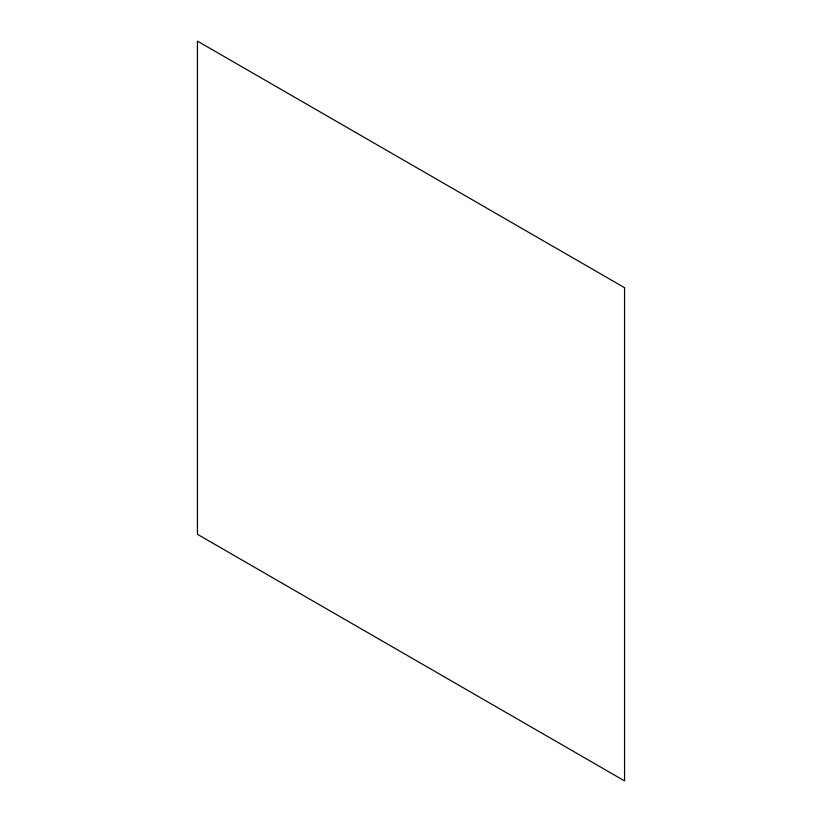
<?xml version="1.0" encoding="UTF-8"?>
<svg xmlns="http://www.w3.org/2000/svg" width="822" height="822" viewBox="0 0 822 822"><rect width="100%" height="100%" fill="white"/><g stroke="black" fill="none" stroke-linecap="round" stroke-linejoin="round"><path stroke-width="1.23" d="M624.566 287.7L197.434 41.1L197.434 534.3L624.566 780.9L624.566 287.7"/></g></svg>
